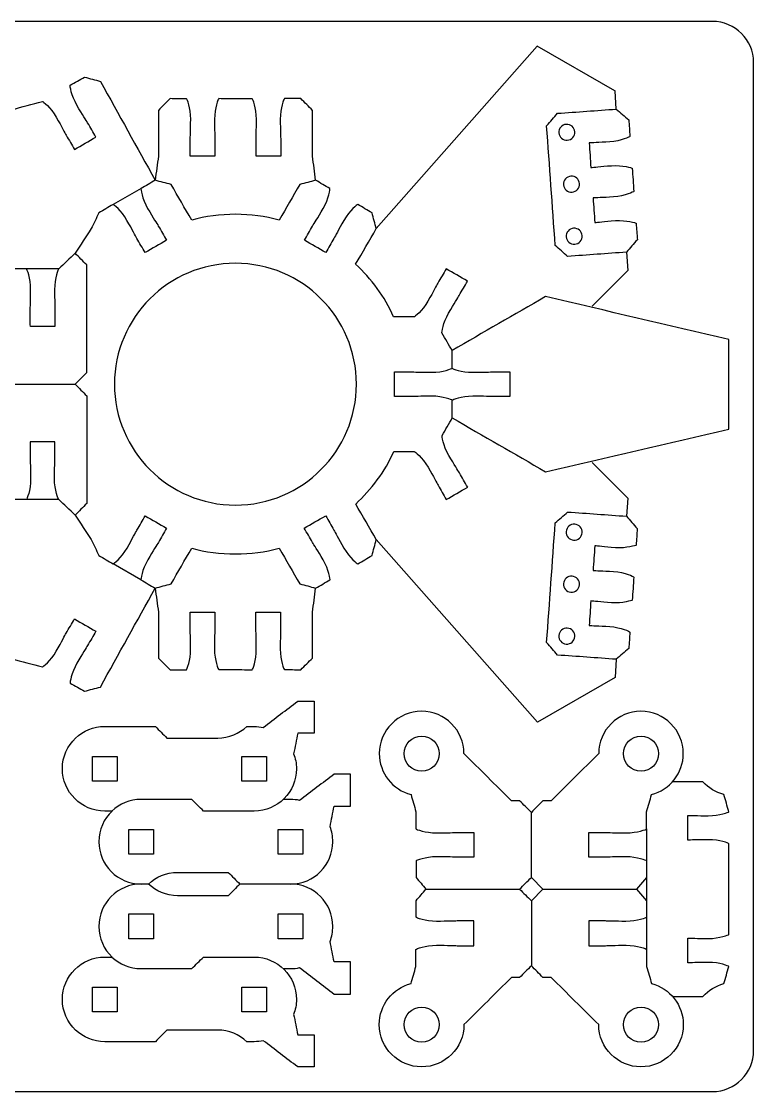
# Model space of a CAD drawing. Extents: x 0 to 680, y 0 to 410.
# Drawn here: x 131.1 to 220, y 140 to 270 of the extents above; entities that cross this region are included whole.
import ezdxf

# ---------------------------------------------------------------- set-up
doc = ezdxf.new("R2010")
doc.units = 0
doc.header["$MEASUREMENT"] = 0
doc.layers.add('DEFAULT', color=18, linetype='CONTINUOUS')

msp = doc.modelspace()

# ---------------------------------------------------------------- linework, layer by layer
at = {"layer": 'DEFAULT', "color": 1}
for points in [[(203.34, 259.35), (203.18, 261.56), (203.16, 261.56), (203.17, 261.56), (193.73, 267), (174.2, 244.83)], [(145.63, 249.71), (142.24, 247.76)], [(204.57, 241.97), (204.73, 239.76), (200.4, 235.43)], [(135.63, 239.94), (131.72, 239.93)], [(200.4, 216.44), (204.73, 212.11), (204.57, 209.9)], [(135.63, 211.94), (131.72, 211.93)], [(203.34, 192.52), (203.18, 190.31), (193.75, 184.87), (174.2, 207.05)], [(145.62, 202.16), (142.24, 204.12)], [(207.02, 171.92), (207.02, 157.28)], [(194.43, 164.6), (193.02, 166.02)], [(207.01, 166.02), (205.8, 164.6)], [(193.02, 163.19), (194.43, 164.6), (205.8, 164.6), (207.01, 163.19)]]:
    msp.add_lwpolyline(points, dxfattribs=at)
for points in [[(142.72, 177.72), (139.72, 177.72), (139.72, 180.72), (142.72, 180.72)], [(160.86, 177.72), (157.86, 177.72), (157.86, 180.72), (160.86, 180.72)], [(147.15, 168.86), (144.15, 168.86), (144.15, 171.86), (147.15, 171.86)], [(165.29, 168.86), (162.29, 168.86), (162.29, 171.86), (165.29, 171.86)], [(144.15, 161.58), (147.15, 161.58), (147.15, 158.57), (144.15, 158.57)], [(162.29, 161.58), (165.29, 161.58), (165.29, 158.57), (162.29, 158.57)], [(139.72, 152.71), (142.72, 152.71), (142.72, 149.71), (139.72, 149.71)], [(157.86, 152.71), (160.86, 152.71), (160.86, 149.71), (157.86, 149.71)]]:
    msp.add_lwpolyline(points, close=True, dxfattribs=at)
for points, knots in [([(5.01, 140.01), (2.24, 140.01), (0.01, 142.24), (0.01, 145.01), (0.01, 185.01), (0.01, 225.01), (0.01, 265.01), (0.01, 267.77), (2.24, 270), (5.01, 270), (75, 270), (145, 270), (215, 270), (217.77, 270), (220.01, 267.77), (220.01, 265.01), (220.01, 225.01), (220.01, 185.01), (220.01, 145.01), (220.01, 142.24), (217.77, 140.01), (215, 140.01), (145, 140.01), (75, 140.01), (5.01, 140.01)], [0, 0, 0, 0, 1, 1, 1, 341.157, 341.157, 341.157, 342.157, 342.157, 342.157, 937.432, 937.432, 937.432, 938.432, 938.432, 938.432, 1278.589, 1278.589, 1278.589, 1279.589, 1279.589, 1279.589, 1874.864, 1874.864, 1874.864, 1874.864]), ([(129.52, 256.58), (129.66, 257.48), (129.79, 258.38), (129.92, 259.28), (131.17, 259.61), (132.41, 259.95), (133.66, 260.28), (133.7, 260.31), (134.65, 259.56), (135.34, 258.37), (136.03, 257.17), (136.38, 256.47), (136.55, 256.18), (136.89, 255.6), (137.22, 255.03), (137.55, 254.45), (138.42, 254.95), (139.28, 255.45), (140.15, 255.95), (139.82, 256.53), (139.48, 257.1), (139.15, 257.68), (138.98, 257.98), (138.54, 258.63), (137.85, 259.82), (137.16, 261.02), (136.99, 262.21), (137.03, 262.24), (137.61, 262.57), (138.19, 262.9), (138.77, 263.24), (139.41, 263.06), (140.06, 262.89), (140.7, 262.72), (142.92, 258.71), (145.13, 254.71), (147.35, 250.71)], [0, 0, 0, 0, 7.731468, 7.731468, 7.731468, 18.686529, 18.686529, 18.686529, 19.686529, 19.686529, 19.686529, 20.686529, 20.686529, 20.686529, 26.345053, 26.345053, 26.345053, 34.845001, 34.845001, 34.845001, 40.508533, 40.508533, 40.508533, 41.508533, 41.508533, 41.508533, 42.508533, 42.508533, 42.508533, 48.176586, 48.176586, 48.176586, 53.849617, 53.849617, 53.849617, 92.767523, 92.767523, 92.767523, 92.767523]), ([(166.83, 250.71), (166.7, 251.68), (166.58, 252.65), (166.45, 253.62), (166.45, 255.48), (166.45, 257.34), (166.45, 259.2), (165.98, 259.67), (165.51, 260.14), (165.03, 260.62), (164.37, 260.62), (163.7, 260.62), (163.03, 260.62), (162.98, 260.62), (162.54, 259.49), (162.54, 258.11), (162.54, 256.73), (162.59, 255.96), (162.59, 255.61), (162.59, 254.95), (162.59, 254.28), (162.59, 253.62), (161.59, 253.62), (160.59, 253.62), (159.59, 253.62), (159.59, 254.28), (159.59, 254.95), (159.59, 255.61), (159.59, 255.95), (159.64, 256.73), (159.64, 258.11), (159.63, 259.49), (159.19, 260.61), (159.13, 260.61), (158.62, 260.61), (158.1, 260.61), (157.59, 260.61), (156.74, 260.61), (155.9, 260.61), (155.06, 260.62), (155, 260.62), (154.55, 259.5), (154.56, 258.12), (154.55, 256.73), (154.61, 255.96), (154.6, 255.62), (154.61, 254.95), (154.61, 254.28), (154.61, 253.62), (153.61, 253.62), (152.61, 253.62), (151.61, 253.62), (151.61, 254.28), (151.61, 254.95), (151.61, 255.61), (151.61, 255.95), (151.65, 256.73), (151.66, 258.11), (151.65, 259.49), (151.21, 260.61), (151.15, 260.61), (150.48, 260.61), (149.81, 260.61), (149.15, 260.62), (148.68, 260.14), (148.21, 259.67), (147.74, 259.2), (147.74, 257.34), (147.74, 255.48), (147.74, 253.62), (147.61, 252.65), (147.48, 251.68), (147.35, 250.71)], [0, 0, 0, 0, 8.320391, 8.320391, 8.320391, 24.148391, 24.148391, 24.148391, 29.817973, 29.817973, 29.817973, 35.487973, 35.487973, 35.487973, 36.487973, 36.487973, 36.487973, 37.487973, 37.487973, 37.487973, 43.14798, 43.14798, 43.14798, 51.64698, 51.64698, 51.64698, 57.29498, 57.29498, 57.29498, 58.29498, 58.29498, 58.29498, 59.29498, 59.29498, 59.29498, 63.66498, 63.66498, 63.66498, 70.843011, 70.843011, 70.843011, 71.843011, 71.843011, 71.843011, 72.843011, 72.843011, 72.843011, 78.51205, 78.51205, 78.51205, 87.01205, 87.01205, 87.01205, 92.672058, 92.672058, 92.672058, 93.672058, 93.672058, 93.672058, 94.672058, 94.672058, 94.672058, 100.334066, 100.334066, 100.334066, 106.001527, 106.001527, 106.001527, 121.829527, 121.829527, 121.829527, 130.151352, 130.151352, 130.151352, 130.151352]), ([(197.43, 241.46), (199.81, 241.63), (202.19, 241.8), (204.57, 241.97), (205.01, 242.48), (205.45, 242.98), (205.89, 243.48), (205.84, 244.15), (205.79, 244.81), (205.74, 245.48), (205.74, 245.53), (204.59, 245.9), (203.22, 245.8), (201.84, 245.7), (201.07, 245.6), (200.73, 245.57), (200.66, 246.57), (200.59, 247.56), (200.51, 248.56), (200.86, 248.59), (201.63, 248.59), (203.01, 248.69), (204.39, 248.79), (205.47, 249.3), (205.47, 249.36), (205.4, 250.3), (205.33, 251.23), (205.27, 252.16), (205.27, 252.21), (204.12, 252.58), (202.75, 252.48), (201.37, 252.38), (200.6, 252.28), (200.25, 252.26), (200.18, 253.25), (200.11, 254.25), (200.04, 255.24), (200.38, 255.27), (201.16, 255.28), (202.54, 255.37), (203.91, 255.48), (205, 255.98), (204.99, 256.04), (204.94, 256.71), (204.9, 257.38), (204.85, 258.04), (204.35, 258.48), (203.84, 258.91), (203.34, 259.35), (200.96, 259.18), (198.57, 259.01), (196.19, 258.84), (195.76, 258.34), (195.32, 257.83), (194.88, 257.33), (195.23, 252.48), (195.57, 247.63), (195.92, 242.77), (196.42, 242.34), (196.92, 241.9), (197.43, 241.46)], [0, 0, 0, 0, 20.310184, 20.310184, 20.310184, 25.979867, 25.979867, 25.979867, 31.649138, 31.649138, 31.649138, 32.649138, 32.649138, 32.649138, 33.649138, 33.649138, 33.649138, 42.140078, 42.140078, 42.140078, 43.140078, 43.140078, 43.140078, 44.140078, 44.140078, 44.140078, 52.086119, 52.086119, 52.086119, 53.086119, 53.086119, 53.086119, 54.086119, 54.086119, 54.086119, 62.57528, 62.57528, 62.57528, 63.57528, 63.57528, 63.57528, 64.57528, 64.57528, 64.57528, 70.245549, 70.245549, 70.245549, 75.915988, 75.915988, 75.915988, 96.226242, 96.226242, 96.226242, 101.896582, 101.896582, 101.896582, 143.262905, 143.262905, 143.262905, 148.931934, 148.931934, 148.931934, 148.931934]), ([(197.39, 255.57), (196.86, 255.53), (196.4, 255.93), (196.36, 256.47), (196.32, 257), (196.72, 257.46), (197.26, 257.5), (197.79, 257.54), (198.25, 257.14), (198.29, 256.6), (198.33, 256.07), (197.93, 255.61), (197.39, 255.57)], [1, 1, 1, 1, 2, 2, 2, 3, 3, 3, 4, 4, 4, 5, 5, 5, 5]), ([(197.96, 249.27), (197.43, 249.23), (196.97, 249.63), (196.93, 250.16), (196.89, 250.7), (197.29, 251.16), (197.83, 251.2), (198.36, 251.24), (198.82, 250.83), (198.86, 250.3), (198.9, 249.77), (198.49, 249.3), (197.96, 249.27)], [1, 1, 1, 1, 2, 2, 2, 3, 3, 3, 4, 4, 4, 5, 5, 5, 5]), ([(137.63, 210.03), (138.28, 209.04), (138.94, 208.05), (139.59, 207.05), (139.9, 206.41), (140.2, 205.76), (140.51, 205.12), (141.09, 204.79), (141.67, 204.45), (142.24, 204.12), (142.29, 204.09), (143.24, 204.83), (143.93, 206.03), (144.62, 207.23), (144.97, 207.93), (145.14, 208.22), (145.47, 208.8), (145.81, 209.37), (146.14, 209.95), (147.01, 209.45), (147.87, 208.95), (148.74, 208.45), (148.4, 207.87), (148.07, 207.29), (147.74, 206.72), (147.57, 206.42), (147.13, 205.78), (146.44, 204.58), (145.75, 203.38), (145.58, 202.19), (145.62, 202.16), (146.2, 201.83), (146.78, 201.5), (147.35, 201.16), (148, 201.34), (148.64, 201.51), (149.29, 201.68), (150.12, 203.12), (150.95, 204.56), (151.78, 206), (153.47, 205.55), (155.26, 205.31), (157.09, 205.31), (158.93, 205.31), (160.71, 205.55), (162.41, 206), (163.24, 204.56), (164.07, 203.12), (164.9, 201.68), (165.54, 201.51), (166.19, 201.34), (166.83, 201.16), (167.41, 201.5), (167.99, 201.83), (168.57, 202.16), (168.61, 202.19), (168.44, 203.38), (167.75, 204.58), (167.06, 205.78), (166.62, 206.42), (166.45, 206.72), (166.12, 207.29), (165.78, 207.87), (165.45, 208.45), (166.32, 208.95), (167.18, 209.45), (168.05, 209.95), (168.38, 209.37), (168.71, 208.8), (169.05, 208.22), (169.22, 207.93), (169.56, 207.23), (170.26, 206.03), (170.95, 204.83), (171.9, 204.09), (171.95, 204.12), (172.52, 204.45), (173.1, 204.79), (173.68, 205.12), (173.85, 205.76), (174.02, 206.41), (174.2, 207.05), (173.36, 208.49), (172.53, 209.94), (171.7, 211.38), (173.56, 213.1), (175.28, 215.32), (176.32, 217.76), (177.15, 217.76), (177.97, 217.76), (178.8, 217.76), (178.85, 217.79), (179.8, 217.04), (180.48, 215.84), (181.18, 214.65), (181.52, 213.95), (181.69, 213.65), (182.03, 213.08), (182.36, 212.5), (182.69, 211.92), (183.55, 212.42), (184.42, 212.92), (185.29, 213.42), (184.95, 214), (184.62, 214.57), (184.29, 215.15), (184.12, 215.45), (183.69, 216.1), (183, 217.29), (182.31, 218.49), (182.14, 219.68), (182.19, 219.71), (182.6, 220.42), (183.01, 221.13), (183.42, 221.84), (187.19, 219.66), (190.97, 217.48), (194.74, 215.3), (202.16, 217.03), (209.58, 218.76), (217, 220.49), (217, 224.12), (217, 227.75), (217, 231.38), (209.58, 233.11), (202.15, 234.84), (194.72, 236.57), (190.95, 234.39), (187.17, 232.21), (183.4, 230.03), (182.99, 230.74), (182.58, 231.45), (182.17, 232.16), (182.12, 232.19), (182.29, 233.38), (182.98, 234.58), (183.67, 235.78), (184.1, 236.43), (184.27, 236.72), (184.6, 237.3), (184.93, 237.87), (185.27, 238.45), (184.4, 238.95), (183.54, 239.45), (182.67, 239.95), (182.34, 239.37), (182.01, 238.8), (181.68, 238.22), (181.5, 237.92), (181.16, 237.22), (180.47, 236.03), (179.78, 234.83), (178.83, 234.08), (178.78, 234.11), (177.95, 234.11), (177.13, 234.11), (176.3, 234.11), (175.26, 236.55), (173.56, 238.78), (171.69, 240.5), (172.53, 241.94), (173.36, 243.38), (174.2, 244.83), (174.02, 245.47), (173.85, 246.11), (173.68, 246.76), (173.1, 247.09), (172.53, 247.42), (171.95, 247.76), (171.9, 247.79), (170.95, 247.04), (170.27, 245.84), (169.57, 244.65), (169.23, 243.95), (169.06, 243.65), (168.72, 243.07), (168.39, 242.5), (168.06, 241.92), (167.2, 242.42), (166.33, 242.92), (165.47, 243.42), (165.8, 243.99), (166.13, 244.57), (166.46, 245.15), (166.63, 245.44), (167.06, 246.09), (167.75, 247.29), (168.44, 248.49), (168.62, 249.68), (168.56, 249.71), (167.98, 250.04), (167.41, 250.37), (166.83, 250.71), (166.19, 250.53), (165.54, 250.36), (164.9, 250.19), (164.07, 248.75), (163.24, 247.31), (162.41, 245.87), (160.71, 246.33), (158.93, 246.57), (157.09, 246.57), (155.26, 246.57), (153.47, 246.33), (151.78, 245.87), (150.95, 247.31), (150.12, 248.75), (149.29, 250.19), (148.65, 250.36), (148, 250.53), (147.36, 250.71), (146.78, 250.37), (146.2, 250.04), (145.63, 249.71), (145.57, 249.68), (145.75, 248.49), (146.43, 247.29), (147.13, 246.09), (147.56, 245.44), (147.73, 245.15), (148.06, 244.57), (148.39, 243.99), (148.72, 243.42), (147.86, 242.92), (146.99, 242.42), (146.13, 241.92), (145.79, 242.5), (145.46, 243.07), (145.13, 243.65), (144.96, 243.95), (144.61, 244.65), (143.92, 245.84), (143.23, 247.04), (142.28, 247.79), (142.24, 247.76), (141.66, 247.42), (141.08, 247.09), (140.51, 246.76), (140.2, 246.11), (139.9, 245.47), (139.59, 244.83), (138.94, 243.83), (138.28, 242.84), (137.63, 241.84)], [0, 0, 0, 0, 10.115956, 10.115956, 10.115956, 16.18361, 16.18361, 16.18361, 21.848931, 21.848931, 21.848931, 22.848931, 22.848931, 22.848931, 23.848931, 23.848931, 23.848931, 29.506225, 29.506225, 29.506225, 38.005172, 38.005172, 38.005172, 43.676492, 43.676492, 43.676492, 44.676492, 44.676492, 44.676492, 45.676492, 45.676492, 45.676492, 51.344545, 51.344545, 51.344545, 57.016924, 57.016924, 57.016924, 71.158003, 71.158003, 71.158003, 72.158003, 72.158003, 72.158003, 73.158003, 73.158003, 73.158003, 87.300083, 87.300083, 87.300083, 92.969563, 92.969563, 92.969563, 98.637615, 98.637615, 98.637615, 99.637615, 99.637615, 99.637615, 100.637615, 100.637615, 100.637615, 106.309938, 106.309938, 106.309938, 114.809751, 114.809751, 114.809751, 120.466544, 120.466544, 120.466544, 121.466544, 121.466544, 121.466544, 122.466544, 122.466544, 122.466544, 128.132732, 128.132732, 128.132732, 133.806729, 133.806729, 133.806729, 147.971995, 147.971995, 147.971995, 148.978319, 148.978319, 148.978319, 156.015319, 156.015319, 156.015319, 157.015319, 157.015319, 157.015319, 158.015319, 158.015319, 158.015319, 163.677888, 163.677888, 163.677888, 172.176835, 172.176835, 172.176835, 177.831231, 177.831231, 177.831231, 178.831231, 178.831231, 178.831231, 179.831231, 179.831231, 179.831231, 186.803427, 186.803427, 186.803427, 223.858182, 223.858182, 223.858182, 288.659142, 288.659142, 288.659142, 319.538142, 319.538142, 319.538142, 384.396883, 384.396883, 384.396883, 421.450906, 421.450906, 421.450906, 428.427201, 428.427201, 428.427201, 429.427201, 429.427201, 429.427201, 430.427201, 430.427201, 430.427201, 436.082096, 436.082096, 436.082096, 444.580177, 444.580177, 444.580177, 450.242376, 450.242376, 450.242376, 451.242376, 451.242376, 451.242376, 452.242376, 452.242376, 452.242376, 459.280376, 459.280376, 459.280376, 460.280376, 460.280376, 460.280376, 474.452009, 474.452009, 474.452009, 480.121489, 480.121489, 480.121489, 485.788309, 485.788309, 485.788309, 486.788309, 486.788309, 486.788309, 487.788309, 487.788309, 487.788309, 493.450508, 493.450508, 493.450508, 501.948589, 501.948589, 501.948589, 507.602119, 507.602119, 507.602119, 508.602119, 508.602119, 508.602119, 509.602119, 509.602119, 509.602119, 515.269305, 515.269305, 515.269305, 520.942336, 520.942336, 520.942336, 535.063327, 535.063327, 535.063327, 536.063327, 536.063327, 536.063327, 537.063327, 537.063327, 537.063327, 551.184818, 551.184818, 551.184818, 556.858815, 556.858815, 556.858815, 562.526867, 562.526867, 562.526867, 563.526867, 563.526867, 563.526867, 564.526867, 564.526867, 564.526867, 570.180397, 570.180397, 570.180397, 578.68021, 578.68021, 578.68021, 584.342409, 584.342409, 584.342409, 585.342409, 585.342409, 585.342409, 586.342409, 586.342409, 586.342409, 592.009229, 592.009229, 592.009229, 598.070789, 598.070789, 598.070789, 608.19677, 608.19677, 608.19677, 608.19677]), ([(198.29, 242.94), (197.76, 242.91), (197.3, 243.31), (197.26, 243.84), (197.22, 244.37), (197.62, 244.84), (198.15, 244.88), (198.69, 244.91), (199.15, 244.51), (199.19, 243.98), (199.23, 243.45), (198.82, 242.98), (198.29, 242.94)], [1, 1, 1, 1, 2, 2, 2, 3, 3, 3, 4, 4, 4, 5, 5, 5, 5]), ([(137.63, 225.94), (138.1, 226.41), (138.57, 226.88), (139.04, 227.35), (139.04, 231.71), (139.04, 236.07), (139.04, 240.42), (138.57, 240.9), (138.1, 241.37), (137.63, 241.84), (136.96, 241.21), (136.3, 240.57), (135.63, 239.94), (135.58, 239.94), (135.13, 238.82), (135.13, 237.44), (135.13, 236.05), (135.18, 235.28), (135.18, 234.93), (135.18, 234.27), (135.18, 233.6), (135.18, 232.93), (134.19, 232.93), (133.19, 232.93), (132.19, 232.93), (132.18, 233.6), (132.18, 234.27), (132.18, 234.93), (132.18, 235.27), (132.23, 236.05), (132.23, 237.43), (132.23, 238.82), (131.78, 239.93), (131.72, 239.93), (130.03, 239.93), (128.33, 239.94), (126.63, 239.94), (126.58, 239.94), (126.13, 238.82), (126.13, 237.44), (126.13, 236.05), (126.18, 235.28), (126.18, 234.93), (126.18, 234.27), (126.18, 233.6), (126.19, 232.93), (125.19, 232.93), (124.19, 232.93), (123.19, 232.93), (123.19, 233.6), (123.18, 234.27), (123.18, 234.93), (123.18, 235.27), (123.23, 236.05), (123.23, 237.43), (123.23, 238.82), (122.79, 239.93), (122.72, 239.93), (122.06, 240.57), (121.39, 241.2), (120.73, 241.84), (120.25, 241.37), (119.78, 240.89), (119.31, 240.42), (119.31, 236.07), (119.31, 231.71), (119.31, 227.35), (119.78, 226.88), (120.25, 226.41), (120.72, 225.94)], [0, 0, 0, 0, 5.671704, 5.671704, 5.671704, 42.729704, 42.729704, 42.729704, 48.406361, 48.406361, 48.406361, 56.236361, 56.236361, 56.236361, 57.236361, 57.236361, 57.236361, 58.236361, 58.236361, 58.236361, 63.907368, 63.907368, 63.907368, 72.407368, 72.407368, 72.407368, 78.068375, 78.068375, 78.068375, 79.068375, 79.068375, 79.068375, 80.068375, 80.068375, 80.068375, 94.509378, 94.509378, 94.509378, 95.509378, 95.509378, 95.509378, 96.509378, 96.509378, 96.509378, 102.180417, 102.180417, 102.180417, 110.680417, 110.680417, 110.680417, 116.341425, 116.341425, 116.341425, 117.341425, 117.341425, 117.341425, 118.341425, 118.341425, 118.341425, 126.169288, 126.169288, 126.169288, 131.841698, 131.841698, 131.841698, 168.899698, 168.899698, 168.899698, 174.571402, 174.571402, 174.571402, 174.571402]), ([(157.09, 240.62), (165.21, 240.62), (171.78, 234.05), (171.78, 225.94), (171.78, 217.83), (165.21, 211.25), (157.09, 211.25), (148.98, 211.25), (142.41, 217.83), (142.41, 225.94), (142.41, 234.05), (148.98, 240.62), (157.09, 240.62)], [0, 0, 0, 0, 1, 1, 1, 2, 2, 2, 3, 3, 3, 4, 4, 4, 4]), ([(183.42, 221.84), (183.42, 222.56), (183.42, 223.27), (183.42, 223.98), (183.42, 224.04), (182.3, 224.48), (180.92, 224.48), (179.54, 224.48), (178.76, 224.43), (178.42, 224.43), (177.75, 224.43), (177.08, 224.43), (176.42, 224.43), (176.42, 225.43), (176.42, 226.43), (176.42, 227.43), (177.08, 227.43), (177.75, 227.43), (178.41, 227.43), (178.75, 227.43), (179.53, 227.38), (180.92, 227.38), (182.3, 227.38), (183.41, 227.83), (183.41, 227.89), (183.41, 228.6), (183.4, 229.32), (183.4, 230.03)], [0, 0, 0, 0, 6.076001, 6.076001, 6.076001, 7.076001, 7.076001, 7.076001, 8.076001, 8.076001, 8.076001, 13.746008, 13.746008, 13.746008, 22.246008, 22.246008, 22.246008, 27.906015, 27.906015, 27.906015, 28.906015, 28.906015, 28.906015, 29.906015, 29.906015, 29.906015, 35.97311, 35.97311, 35.97311, 35.97311]), ([(183.41, 227.88), (183.41, 227.83), (184.53, 227.38), (185.91, 227.38), (187.29, 227.38), (188.07, 227.43), (188.42, 227.43), (189.08, 227.43), (189.75, 227.43), (190.41, 227.43), (190.41, 226.43), (190.41, 225.43), (190.41, 224.43), (189.75, 224.43), (189.08, 224.43), (188.42, 224.43), (188.08, 224.43), (187.3, 224.48), (185.91, 224.48), (184.53, 224.48), (183.42, 224.03), (183.42, 223.97)], [0, 0, 0, 0, 1, 1, 1, 2, 2, 2, 7.662017, 7.662017, 7.662017, 16.162017, 16.162017, 16.162017, 21.817023, 21.817023, 21.817023, 22.817023, 22.817023, 22.817023, 23.817023, 23.817023, 23.817023, 23.817023]), ([(119.31, 224.52), (119.31, 220.16), (119.31, 215.81), (119.31, 211.45), (119.78, 210.97), (120.25, 210.5), (120.72, 210.03), (121.39, 210.66), (122.06, 211.3), (122.72, 211.93), (122.78, 211.93), (123.23, 213.06), (123.22, 214.44), (123.22, 215.82), (123.17, 216.59), (123.17, 216.94), (123.17, 217.6), (123.17, 218.27), (123.17, 218.94), (124.17, 218.94), (125.17, 218.94), (126.17, 218.94), (126.17, 218.27), (126.17, 217.61), (126.17, 216.94), (126.17, 216.6), (126.13, 215.82), (126.12, 214.44), (126.13, 213.06), (126.57, 211.94), (126.63, 211.94), (128.33, 211.94), (130.03, 211.94), (131.72, 211.93), (131.78, 211.93), (132.22, 213.06), (132.22, 214.44), (132.22, 215.82), (132.17, 216.59), (132.18, 216.94), (132.17, 217.6), (132.17, 218.27), (132.17, 218.94), (133.17, 218.94), (134.17, 218.94), (135.17, 218.94), (135.17, 218.27), (135.17, 217.61), (135.17, 216.94), (135.17, 216.6), (135.12, 215.82), (135.12, 214.44), (135.13, 213.06), (135.57, 211.94), (135.63, 211.94), (136.3, 211.3), (136.96, 210.67), (137.63, 210.03), (138.1, 210.5), (138.57, 210.98), (139.04, 211.45), (139.04, 215.81), (139.04, 220.16), (139.04, 224.52), (138.57, 224.99), (138.1, 225.46), (137.63, 225.94), (131.99, 225.94), (126.36, 225.94), (120.72, 225.94), (120.25, 225.46), (119.78, 224.99), (119.31, 224.52)], [5.670997, 5.670997, 5.670997, 5.670997, 42.729997, 42.729997, 42.729997, 48.408067, 48.408067, 48.408067, 56.237343, 56.237343, 56.237343, 57.237343, 57.237343, 57.237343, 58.237343, 58.237343, 58.237343, 63.90735, 63.90735, 63.90735, 72.40735, 72.40735, 72.40735, 78.068357, 78.068357, 78.068357, 79.068357, 79.068357, 79.068357, 80.068357, 80.068357, 80.068357, 94.50936, 94.50936, 94.50936, 95.50936, 95.50936, 95.50936, 96.50936, 96.50936, 96.50936, 102.179396, 102.179396, 102.179396, 110.678396, 110.678396, 110.678396, 116.339405, 116.339405, 116.339405, 117.339405, 117.339405, 117.339405, 118.339405, 118.339405, 118.339405, 126.16937, 126.16937, 126.16937, 131.841074, 131.841074, 131.841074, 168.900074, 168.900074, 168.900074, 174.57107, 174.57107, 174.57107, 222.48807, 222.48807, 222.48807, 228.159067, 228.159067, 228.159067, 228.159067]), ([(195.92, 209.1), (195.57, 204.24), (195.23, 199.39), (194.88, 194.54), (195.32, 194.04), (195.76, 193.53), (196.19, 193.03), (198.57, 192.86), (200.96, 192.69), (203.34, 192.52), (203.84, 192.96), (204.35, 193.39), (204.85, 193.83), (204.9, 194.5), (204.94, 195.16), (204.99, 195.83), (205, 195.89), (203.91, 196.39), (202.54, 196.5), (201.16, 196.6), (200.38, 196.6), (200.04, 196.63), (200.11, 197.62), (200.18, 198.62), (200.25, 199.61), (200.59, 199.59), (201.37, 199.49), (202.74, 199.39), (204.12, 199.29), (205.27, 199.66), (205.27, 199.71), (205.33, 200.64), (205.4, 201.58), (205.47, 202.51), (205.47, 202.57), (204.39, 203.08), (203.01, 203.18), (201.63, 203.28), (200.85, 203.28), (200.51, 203.31), (200.58, 204.31), (200.66, 205.3), (200.73, 206.3), (201.07, 206.28), (201.84, 206.17), (203.22, 206.07), (204.59, 205.98), (205.74, 206.34), (205.74, 206.39), (205.79, 207.06), (205.84, 207.72), (205.88, 208.39), (205.45, 208.89), (205.01, 209.4), (204.57, 209.9), (202.19, 210.07), (199.81, 210.24), (197.43, 210.41), (196.92, 209.97), (196.42, 209.53), (195.92, 209.1)], [5.671195, 5.671195, 5.671195, 5.671195, 47.036379, 47.036379, 47.036379, 52.706818, 52.706818, 52.706818, 73.016005, 73.016005, 73.016005, 78.685688, 78.685688, 78.685688, 84.355886, 84.355886, 84.355886, 85.355886, 85.355886, 85.355886, 86.355886, 86.355886, 86.355886, 94.843905, 94.843905, 94.843905, 95.843905, 95.843905, 95.843905, 96.843905, 96.843905, 96.843905, 104.790089, 104.790089, 104.790089, 105.790089, 105.790089, 105.790089, 106.790089, 106.790089, 106.790089, 115.279178, 115.279178, 115.279178, 116.279178, 116.279178, 116.279178, 117.279178, 117.279178, 117.279178, 122.947451, 122.947451, 122.947451, 128.618646, 128.618646, 128.618646, 148.926763, 148.926763, 148.926763, 154.597958, 154.597958, 154.597958, 154.597958]), ([(199.19, 207.89), (199.15, 207.36), (198.68, 206.96), (198.15, 207), (197.62, 207.03), (197.22, 207.5), (197.26, 208.03), (197.3, 208.56), (197.76, 208.97), (198.29, 208.93), (198.82, 208.89), (199.22, 208.43), (199.19, 207.89)], [1, 1, 1, 1, 2, 2, 2, 3, 3, 3, 4, 4, 4, 5, 5, 5, 5]), ([(198.86, 201.57), (198.82, 201.04), (198.36, 200.64), (197.82, 200.67), (197.29, 200.71), (196.89, 201.17), (196.93, 201.71), (196.97, 202.24), (197.43, 202.64), (197.96, 202.61), (198.49, 202.57), (198.9, 202.1), (198.86, 201.57)], [1, 1, 1, 1, 2, 2, 2, 3, 3, 3, 4, 4, 4, 5, 5, 5, 5]), ([(129.52, 195.29), (129.65, 194.39), (129.79, 193.49), (129.92, 192.59), (131.16, 192.26), (132.41, 191.92), (133.65, 191.59), (133.7, 191.56), (134.65, 192.31), (135.34, 193.5), (136.03, 194.7), (136.38, 195.4), (136.55, 195.69), (136.88, 196.27), (137.22, 196.84), (137.55, 197.42), (138.41, 196.92), (139.28, 196.42), (140.15, 195.92), (139.81, 195.34), (139.48, 194.77), (139.14, 194.19), (138.97, 193.89), (138.54, 193.24), (137.85, 192.05), (137.16, 190.85), (136.99, 189.66), (137.03, 189.63), (137.61, 189.3), (138.19, 188.97), (138.76, 188.63), (139.41, 188.81), (140.05, 188.98), (140.7, 189.15), (142.92, 193.16), (145.13, 197.16), (147.35, 201.16)], [0, 0, 0, 0, 7.73231, 7.73231, 7.73231, 18.687819, 18.687819, 18.687819, 19.687819, 19.687819, 19.687819, 20.687819, 20.687819, 20.687819, 26.346343, 26.346343, 26.346343, 34.844424, 34.844424, 34.844424, 40.506453, 40.506453, 40.506453, 41.506453, 41.506453, 41.506453, 42.506453, 42.506453, 42.506453, 48.172773, 48.172773, 48.172773, 53.845545, 53.845545, 53.845545, 92.775283, 92.775283, 92.775283, 92.775283]), ([(147.35, 201.16), (147.48, 200.19), (147.61, 199.22), (147.74, 198.25), (147.74, 196.39), (147.74, 194.53), (147.74, 192.67), (148.21, 192.2), (148.68, 191.73), (149.15, 191.25), (149.82, 191.25), (150.48, 191.25), (151.15, 191.25), (151.2, 191.25), (151.65, 192.38), (151.65, 193.76), (151.65, 195.14), (151.6, 195.92), (151.6, 196.26), (151.6, 196.92), (151.6, 197.59), (151.59, 198.25), (152.59, 198.25), (153.59, 198.25), (154.59, 198.25), (154.59, 197.59), (154.59, 196.93), (154.59, 196.26), (154.6, 195.92), (154.54, 195.14), (154.54, 193.76), (154.55, 192.38), (155, 191.26), (155.06, 191.26), (155.57, 191.26), (156.08, 191.26), (156.6, 191.26), (157.44, 191.26), (158.29, 191.26), (159.13, 191.25), (159.18, 191.25), (159.63, 192.37), (159.63, 193.75), (159.63, 195.14), (159.58, 195.92), (159.58, 196.25), (159.58, 196.92), (159.58, 197.59), (159.57, 198.25), (160.57, 198.25), (161.57, 198.25), (162.57, 198.25), (162.57, 197.59), (162.57, 196.92), (162.58, 196.26), (162.58, 195.92), (162.53, 195.14), (162.53, 193.76), (162.53, 192.38), (162.97, 191.26), (163.04, 191.26), (163.7, 191.26), (164.37, 191.26), (165.03, 191.25), (165.51, 191.73), (165.98, 192.2), (166.45, 192.67), (166.45, 194.53), (166.45, 196.39), (166.45, 198.25), (166.58, 199.22), (166.71, 200.19), (166.83, 201.16)], [0, 0, 0, 0, 8.32052, 8.32052, 8.32052, 24.15052, 24.15052, 24.15052, 29.819396, 29.819396, 29.819396, 35.492396, 35.492396, 35.492396, 36.492396, 36.492396, 36.492396, 37.492396, 37.492396, 37.492396, 43.152405, 43.152405, 43.152405, 51.652405, 51.652405, 51.652405, 57.300405, 57.300405, 57.300405, 58.300405, 58.300405, 58.300405, 59.300405, 59.300405, 59.300405, 63.668405, 63.668405, 63.668405, 70.848438, 70.848438, 70.848438, 71.848438, 71.848438, 71.848438, 72.848438, 72.848438, 72.848438, 78.518474, 78.518474, 78.518474, 87.018474, 87.018474, 87.018474, 92.678481, 92.678481, 92.678481, 93.678481, 93.678481, 93.678481, 94.678481, 94.678481, 94.678481, 100.33649, 100.33649, 100.33649, 106.007486, 106.007486, 106.007486, 121.837486, 121.837486, 121.837486, 130.159181, 130.159181, 130.159181, 130.159181]), ([(198.29, 195.27), (198.25, 194.74), (197.79, 194.33), (197.26, 194.37), (196.72, 194.41), (196.32, 194.87), (196.36, 195.4), (196.4, 195.94), (196.86, 196.34), (197.39, 196.3), (197.92, 196.27), (198.33, 195.8), (198.29, 195.27)], [1, 1, 1, 1, 2, 2, 2, 3, 3, 3, 4, 4, 4, 5, 5, 5, 5]), ([(164.66, 187.43), (163.26, 186.37), (161.86, 185.31), (160.47, 184.24), (160.11, 184.32), (159.74, 184.36), (159.37, 184.36), (159.07, 184.36), (158.77, 184.36), (158.47, 184.36), (157.56, 183.49), (156.31, 182.95), (154.95, 182.95), (152.89, 182.95), (150.84, 182.95), (148.78, 182.95), (148.31, 183.42), (147.84, 183.89), (147.37, 184.36), (145.32, 184.36), (143.27, 184.36), (141.22, 184.36), (139.85, 184.36), (138.61, 183.82), (137.68, 182.95), (136.7, 182.01), (136.08, 180.69), (136.08, 179.22), (136.08, 176.39), (138.39, 174.08), (141.22, 174.08), (141.52, 174.08), (141.81, 174.08), (142.1, 174.08), (143.02, 174.96), (144.27, 175.5), (145.64, 175.5), (147.69, 175.5), (149.74, 175.5), (151.8, 175.5), (152.27, 175.02), (152.74, 174.55), (153.21, 174.08), (155.26, 174.08), (157.31, 174.08), (159.37, 174.08), (162.2, 174.08), (164.5, 176.39), (164.5, 179.22), (164.5, 179.87), (164.38, 180.48), (164.16, 181.05), (164.33, 181.88), (164.49, 182.71), (164.66, 183.55), (165.32, 183.55), (165.99, 183.55), (166.65, 183.55), (166.65, 184.84), (166.65, 186.14), (166.65, 187.43), (165.99, 187.43), (165.32, 187.43), (164.66, 187.43)], [0, 0, 0, 0, 14.935215, 14.935215, 14.935215, 15.935215, 15.935215, 15.935215, 18.475215, 18.475215, 18.475215, 19.475215, 19.475215, 19.475215, 36.944215, 36.944215, 36.944215, 42.60107, 42.60107, 42.60107, 60.03207, 60.03207, 60.03207, 61.03207, 61.03207, 61.03207, 62.03207, 62.03207, 62.03207, 63.03207, 63.03207, 63.03207, 65.53207, 65.53207, 65.53207, 66.53207, 66.53207, 66.53207, 83.99207, 83.99207, 83.99207, 89.661652, 89.661652, 89.661652, 107.112652, 107.112652, 107.112652, 108.112652, 108.112652, 108.112652, 109.112652, 109.112652, 109.112652, 116.329937, 116.329937, 116.329937, 121.988937, 121.988937, 121.988937, 133.007937, 133.007937, 133.007937, 138.666937, 138.666937, 138.666937, 138.666937]), ([(191.6, 164.6), (192.07, 165.07), (192.54, 165.55), (193.02, 166.02), (193.02, 168.65), (193.02, 171.29), (193.02, 173.92), (192.54, 174.4), (192.07, 174.87), (191.6, 175.34), (191.27, 175.34), (190.94, 175.34), (190.61, 175.34), (188.68, 177.25), (186.76, 179.16), (184.84, 181.06), (184.84, 183.9), (182.53, 186.2), (179.7, 186.2), (176.86, 186.2), (174.56, 183.9), (174.56, 181.06), (174.56, 178.68), (176.2, 176.66), (178.41, 176.09), (178.61, 175.39), (178.81, 174.7), (179.01, 174), (179.01, 173.31), (179.01, 172.62), (179.01, 171.92), (179.01, 171.87), (180.14, 171.43), (181.52, 171.43), (182.9, 171.43), (183.67, 171.48), (184.02, 171.48), (184.68, 171.48), (185.35, 171.48), (186.02, 171.48), (186.02, 170.48), (186.02, 169.48), (186.02, 168.48), (185.35, 168.48), (184.69, 168.48), (184.02, 168.48), (183.68, 168.48), (182.9, 168.53), (181.52, 168.53), (180.14, 168.52), (179.02, 168.08), (179.02, 168.02), (179.02, 167.35), (179.02, 166.68), (179.02, 166.02), (179.43, 165.55), (179.83, 165.07), (180.23, 164.6)], [0, 0, 0, 0, 5.670289, 5.670289, 5.670289, 28.080289, 28.080289, 28.080289, 33.750579, 33.750579, 33.750579, 36.571579, 36.571579, 36.571579, 59.615662, 59.615662, 59.615662, 60.615662, 60.615662, 60.615662, 61.615662, 61.615662, 61.615662, 62.615662, 62.615662, 62.615662, 68.764343, 68.764343, 68.764343, 74.664343, 74.664343, 74.664343, 75.664343, 75.664343, 75.664343, 76.664343, 76.664343, 76.664343, 82.333352, 82.333352, 82.333352, 90.833352, 90.833352, 90.833352, 96.493352, 96.493352, 96.493352, 97.493352, 97.493352, 97.493352, 98.493352, 98.493352, 98.493352, 104.163352, 104.163352, 104.163352, 109.442139, 109.442139, 109.442139, 109.442139]), ([(207.02, 174), (207.22, 174.7), (207.42, 175.39), (207.62, 176.09), (209.83, 176.66), (211.47, 178.67), (211.47, 181.06), (211.47, 183.9), (209.17, 186.2), (206.33, 186.2), (203.5, 186.2), (201.2, 183.9), (201.2, 181.06), (199.27, 179.16), (197.35, 177.25), (195.43, 175.34), (195.09, 175.34), (194.76, 175.34), (194.43, 175.34), (193.96, 174.87), (193.49, 174.4), (193.02, 173.92)], [0, 0, 0, 0, 6.147997, 6.147997, 6.147997, 7.147997, 7.147997, 7.147997, 8.147997, 8.147997, 8.147997, 9.147997, 9.147997, 9.147997, 32.193494, 32.193494, 32.193494, 35.012494, 35.012494, 35.012494, 40.683491, 40.683491, 40.683491, 40.683491]), ([(177.56, 181.06), (177.56, 179.88), (178.52, 178.92), (179.7, 178.92), (180.88, 178.92), (181.84, 179.88), (181.84, 181.06), (181.84, 182.24), (180.88, 183.2), (179.7, 183.2), (178.52, 183.2), (177.56, 182.24), (177.56, 181.06)], [0, 0, 0, 0, 1, 1, 1, 2, 2, 2, 3, 3, 3, 4, 4, 4, 4]), ([(206.34, 183.2), (205.16, 183.2), (204.2, 182.24), (204.2, 181.06), (204.2, 179.88), (205.16, 178.93), (206.34, 178.93), (207.52, 178.93), (208.47, 179.88), (208.47, 181.06), (208.47, 182.24), (207.52, 183.2), (206.34, 183.2)], [1, 1, 1, 1, 2, 2, 2, 3, 3, 3, 4, 4, 4, 5, 5, 5, 5]), ([(163.79, 165.22), (166.62, 165.22), (168.92, 167.52), (168.92, 170.36), (168.92, 171), (168.8, 171.62), (168.59, 172.18), (168.75, 173.02), (168.92, 173.85), (169.08, 174.68), (169.75, 174.68), (170.41, 174.68), (171.08, 174.68), (171.08, 175.98), (171.08, 177.27), (171.08, 178.57), (170.41, 178.57), (169.75, 178.57), (169.08, 178.57), (167.68, 177.5), (166.29, 176.44), (164.89, 175.38), (164.54, 175.45), (164.17, 175.5), (163.79, 175.5), (163.49, 175.5), (163.19, 175.5), (162.89, 175.5)], [0, 0, 0, 0, 1, 1, 1, 2, 2, 2, 9.217285, 9.217285, 9.217285, 14.876285, 14.876285, 14.876285, 25.896285, 25.896285, 25.896285, 31.555285, 31.555285, 31.555285, 46.489894, 46.489894, 46.489894, 47.489894, 47.489894, 47.489894, 50.029894, 50.029894, 50.029894, 50.029894]), ([(210.15, 151.57), (211.39, 151.57), (212.62, 151.57), (213.85, 151.57), (214.52, 152.31), (215.4, 152.86), (216.4, 153.12), (216.6, 153.81), (216.8, 154.51), (217, 155.2), (217.01, 155.25), (215.89, 155.7), (214.51, 155.7), (213.13, 155.7), (212.35, 155.65), (212.01, 155.65), (212.01, 156.65), (212.01, 157.65), (212.01, 158.65), (212.35, 158.65), (213.12, 158.6), (214.51, 158.6), (215.89, 158.61), (217, 159.04), (217, 159.1), (217, 162.77), (217, 166.44), (217, 170.11), (217.01, 170.16), (215.89, 170.61), (214.51, 170.6), (213.13, 170.61), (212.35, 170.55), (212.01, 170.56), (212.01, 171.56), (212.01, 172.55), (212.01, 173.55), (212.35, 173.56), (213.12, 173.51), (214.51, 173.51), (215.89, 173.51), (217, 173.94), (217, 174), (216.8, 174.7), (216.6, 175.4), (216.4, 176.09), (215.4, 176.34), (214.52, 176.89), (213.85, 177.64), (212.62, 177.64), (211.39, 177.64), (210.15, 177.64)], [0, 0, 0, 0, 10.484, 10.484, 10.484, 11.484, 11.484, 11.484, 17.656279, 17.656279, 17.656279, 18.656279, 18.656279, 18.656279, 19.656279, 19.656279, 19.656279, 28.144287, 28.144287, 28.144287, 29.144287, 29.144287, 29.144287, 30.144287, 30.144287, 30.144287, 61.343287, 61.343287, 61.343287, 62.343287, 62.343287, 62.343287, 63.343287, 63.343287, 63.343287, 71.831294, 71.831294, 71.831294, 72.831294, 72.831294, 72.831294, 73.853384, 73.853384, 73.853384, 80.005225, 80.005225, 80.005225, 81.005225, 81.005225, 81.005225, 91.489225, 91.489225, 91.489225, 91.489225]), ([(142.11, 174.08), (141.12, 173.15), (140.51, 171.82), (140.51, 170.36), (140.51, 167.52), (142.81, 165.22), (145.65, 165.22)], [0, 0, 0, 0, 1, 1, 1, 2, 2, 2, 2]), ([(207.01, 168.02), (207.01, 168.08), (205.89, 168.52), (204.51, 168.53), (203.13, 168.53), (202.35, 168.48), (202.01, 168.48), (201.35, 168.48), (200.68, 168.48), (200.02, 168.48), (200.02, 169.48), (200.02, 170.48), (200.02, 171.48), (200.68, 171.48), (201.35, 171.48), (202.02, 171.48), (202.36, 171.48), (203.13, 171.43), (204.52, 171.43), (205.9, 171.43), (207.02, 171.87), (207.02, 171.92), (207.02, 172.62), (207.02, 173.31), (207.02, 174)], [0, 0, 0, 0, 1, 1, 1, 2, 2, 2, 7.66, 7.66, 7.66, 16.16, 16.16, 16.16, 21.831009, 21.831009, 21.831009, 22.831009, 22.831009, 22.831009, 23.831009, 23.831009, 23.831009, 29.732009, 29.732009, 29.732009, 29.732009]), ([(146.53, 165.22), (147.45, 166.09), (148.69, 166.63), (150.06, 166.63), (152.11, 166.63), (154.17, 166.63), (156.22, 166.63), (156.69, 166.16), (157.16, 165.69), (157.63, 165.22)], [0, 0, 0, 0, 1, 1, 1, 18.46, 18.46, 18.46, 24.130997, 24.130997, 24.130997, 24.130997]), ([(162.89, 154.94), (163.19, 154.94), (163.49, 154.94), (163.79, 154.94), (164.17, 154.94), (164.54, 154.98), (164.89, 155.06), (166.29, 153.99), (167.68, 152.93), (169.08, 151.86), (169.75, 151.86), (170.41, 151.86), (171.08, 151.86), (171.08, 153.16), (171.08, 154.45), (171.08, 155.75), (170.41, 155.75), (169.75, 155.75), (169.08, 155.75), (168.92, 156.58), (168.75, 157.42), (168.59, 158.25), (168.8, 158.82), (168.92, 159.43), (168.92, 160.08), (168.92, 162.91), (166.62, 165.22), (163.79, 165.22), (161.74, 165.22), (159.69, 165.22), (157.63, 165.22), (157.16, 164.74), (156.69, 164.27), (156.22, 163.8), (154.17, 163.8), (152.11, 163.8), (150.06, 163.8), (148.69, 163.8), (147.45, 164.34), (146.53, 165.22), (146.23, 165.22), (145.94, 165.22), (145.65, 165.22), (142.81, 165.22), (140.51, 162.91), (140.51, 160.08), (140.51, 158.61), (141.12, 157.29), (142.11, 156.35)], [0, 0, 0, 0, 2.54, 2.54, 2.54, 3.54, 3.54, 3.54, 18.475215, 18.475215, 18.475215, 24.134215, 24.134215, 24.134215, 35.154215, 35.154215, 35.154215, 40.813215, 40.813215, 40.813215, 48.0305, 48.0305, 48.0305, 49.0305, 49.0305, 49.0305, 50.0305, 50.0305, 50.0305, 67.4815, 67.4815, 67.4815, 73.15179, 73.15179, 73.15179, 90.61179, 90.61179, 90.61179, 91.61179, 91.61179, 91.61179, 94.11179, 94.11179, 94.11179, 95.11179, 95.11179, 95.11179, 96.11179, 96.11179, 96.11179, 96.11179]), ([(179.01, 155.2), (178.81, 154.51), (178.61, 153.81), (178.41, 153.12), (176.2, 152.55), (174.56, 150.53), (174.56, 148.14), (174.56, 145.31), (176.86, 143.01), (179.7, 143.01), (182.53, 143.01), (184.84, 145.31), (184.84, 148.14), (186.76, 150.05), (188.68, 151.96), (190.61, 153.87), (190.94, 153.87), (191.27, 153.87), (191.6, 153.87), (192.07, 154.34), (192.54, 154.81), (193.02, 155.28), (193.02, 157.92), (193.02, 160.55), (193.02, 163.19), (192.54, 163.66), (192.07, 164.13), (191.6, 164.6), (187.81, 164.6), (184.02, 164.6), (180.23, 164.6), (179.83, 164.13), (179.43, 163.66), (179.02, 163.19), (179.02, 162.52), (179.02, 161.85), (179.02, 161.19), (179.02, 161.13), (180.14, 160.68), (181.52, 160.68), (182.9, 160.68), (183.68, 160.73), (184.02, 160.73), (184.69, 160.73), (185.35, 160.73), (186.02, 160.73), (186.02, 159.73), (186.02, 158.73), (186.02, 157.73), (185.35, 157.73), (184.68, 157.73), (184.02, 157.73), (183.67, 157.73), (182.9, 157.78), (181.52, 157.78), (180.14, 157.78), (179.01, 157.34), (179.01, 157.28), (179.01, 156.59), (179.01, 155.9), (179.01, 155.2)], [0, 0, 0, 0, 6.149642, 6.149642, 6.149642, 7.149642, 7.149642, 7.149642, 8.149642, 8.149642, 8.149642, 9.149642, 9.149642, 9.149642, 32.193021, 32.193021, 32.193021, 35.014021, 35.014021, 35.014021, 40.685018, 40.685018, 40.685018, 63.096018, 63.096018, 63.096018, 68.7656, 68.7656, 68.7656, 100.9926, 100.9926, 100.9926, 106.271278, 106.271278, 106.271278, 111.943278, 111.943278, 111.943278, 112.943278, 112.943278, 112.943278, 113.943278, 113.943278, 113.943278, 119.604278, 119.604278, 119.604278, 128.104278, 128.104278, 128.104278, 133.774287, 133.774287, 133.774287, 134.774287, 134.774287, 134.774287, 135.774287, 135.774287, 135.774287, 141.674287, 141.674287, 141.674287, 141.674287]), ([(207.01, 161.19), (207.01, 161.13), (205.89, 160.68), (204.51, 160.68), (203.13, 160.68), (202.35, 160.73), (202.01, 160.73), (201.35, 160.73), (200.68, 160.73), (200.02, 160.73), (200.02, 159.73), (200.02, 158.73), (200.02, 157.73), (200.68, 157.73), (201.35, 157.73), (202.02, 157.73), (202.36, 157.73), (203.13, 157.78), (204.52, 157.78), (205.9, 157.78), (207.02, 157.34), (207.02, 157.28), (207.02, 156.59), (207.02, 155.9), (207.02, 155.2), (207.22, 154.51), (207.42, 153.81), (207.62, 153.12), (209.83, 152.55), (211.47, 150.53), (211.47, 148.14), (211.47, 145.31), (209.17, 143.01), (206.33, 143.01), (203.5, 143.01), (201.2, 145.31), (201.2, 148.14), (199.27, 150.05), (197.35, 151.96), (195.43, 153.87), (195.09, 153.87), (194.76, 153.87), (194.43, 153.87), (193.96, 154.34), (193.49, 154.81), (193.02, 155.28)], [0, 0, 0, 0, 1, 1, 1, 2, 2, 2, 7.66, 7.66, 7.66, 16.16, 16.16, 16.16, 21.831009, 21.831009, 21.831009, 22.831009, 22.831009, 22.831009, 23.831009, 23.831009, 23.831009, 29.732009, 29.732009, 29.732009, 35.881928, 35.881928, 35.881928, 36.881928, 36.881928, 36.881928, 37.881928, 37.881928, 37.881928, 38.881928, 38.881928, 38.881928, 61.926017, 61.926017, 61.926017, 64.745017, 64.745017, 64.745017, 70.418134, 70.418134, 70.418134, 70.418134]), ([(166.65, 143), (166.65, 144.29), (166.65, 145.59), (166.65, 146.89), (165.99, 146.89), (165.32, 146.89), (164.66, 146.89), (164.49, 147.72), (164.33, 148.55), (164.16, 149.38), (164.38, 149.95), (164.5, 150.56), (164.5, 151.21), (164.5, 154.04), (162.2, 156.35), (159.37, 156.35), (157.31, 156.35), (155.26, 156.35), (153.21, 156.35), (152.74, 155.88), (152.27, 155.41), (151.8, 154.94), (149.74, 154.94), (147.69, 154.94), (145.64, 154.94), (144.27, 154.94), (143.02, 155.47), (142.1, 156.35), (141.81, 156.35), (141.52, 156.35), (141.22, 156.35), (138.39, 156.35), (136.08, 154.04), (136.08, 151.21), (136.08, 149.75), (136.7, 148.42), (137.68, 147.48), (138.61, 146.61), (139.85, 146.07), (141.22, 146.07), (143.27, 146.07), (145.32, 146.07), (147.37, 146.07), (147.84, 146.54), (148.31, 147.01), (148.78, 147.48), (150.84, 147.48), (152.89, 147.48), (154.95, 147.48), (156.31, 147.48), (157.56, 146.95), (158.47, 146.07), (158.77, 146.07), (159.07, 146.07), (159.37, 146.07), (159.74, 146.07), (160.11, 146.11), (160.47, 146.19), (161.86, 145.13), (163.26, 144.06), (164.66, 143), (165.32, 143), (165.99, 143), (166.65, 143)], [5.659, 5.659, 5.659, 5.659, 16.679, 16.679, 16.679, 22.338, 22.338, 22.338, 29.555285, 29.555285, 29.555285, 30.555285, 30.555285, 30.555285, 31.555285, 31.555285, 31.555285, 49.006285, 49.006285, 49.006285, 54.676574, 54.676574, 54.676574, 72.136574, 72.136574, 72.136574, 73.136574, 73.136574, 73.136574, 75.636574, 75.636574, 75.636574, 76.636574, 76.636574, 76.636574, 77.636574, 77.636574, 77.636574, 78.636574, 78.636574, 78.636574, 96.067574, 96.067574, 96.067574, 101.724428, 101.724428, 101.724428, 119.193428, 119.193428, 119.193428, 120.193428, 120.193428, 120.193428, 122.733428, 122.733428, 122.733428, 123.733428, 123.733428, 123.733428, 138.668644, 138.668644, 138.668644, 144.327644, 144.327644, 144.327644, 144.327644]), ([(179.7, 146), (180.88, 146), (181.84, 146.96), (181.84, 148.14), (181.84, 149.32), (180.88, 150.28), (179.7, 150.28), (178.52, 150.28), (177.56, 149.32), (177.56, 148.14), (177.56, 146.96), (178.52, 146), (179.7, 146)], [0, 0, 0, 0, 1, 1, 1, 2, 2, 2, 3, 3, 3, 4, 4, 4, 4]), ([(208.47, 148.14), (208.47, 149.32), (207.52, 150.28), (206.34, 150.28), (205.16, 150.28), (204.2, 149.32), (204.2, 148.14), (204.2, 146.96), (205.16, 146), (206.34, 146), (207.52, 146), (208.47, 146.96), (208.47, 148.14)], [0, 0, 0, 0, 1, 1, 1, 2, 2, 2, 3, 3, 3, 4, 4, 4, 4])]:
    msp.add_open_spline(points, degree=3, knots=knots, dxfattribs=at)

doc.saveas('drawing.dxf')
